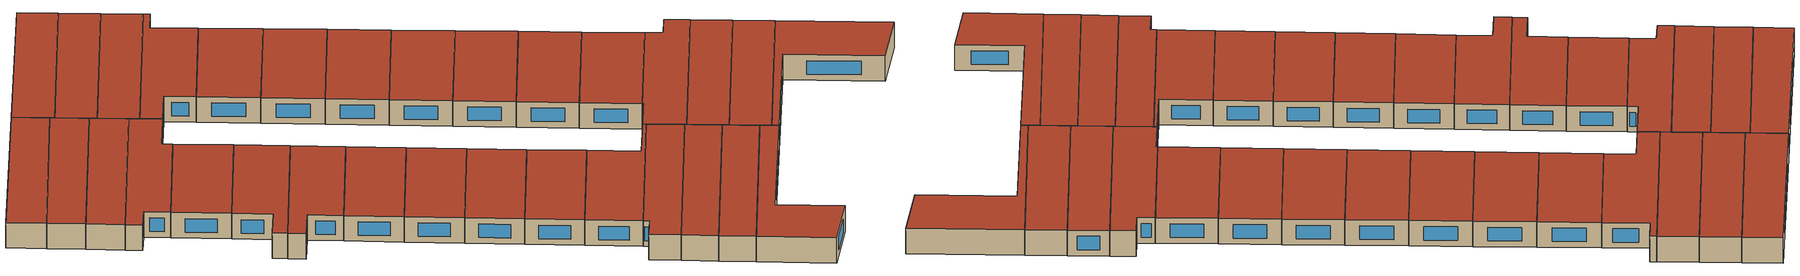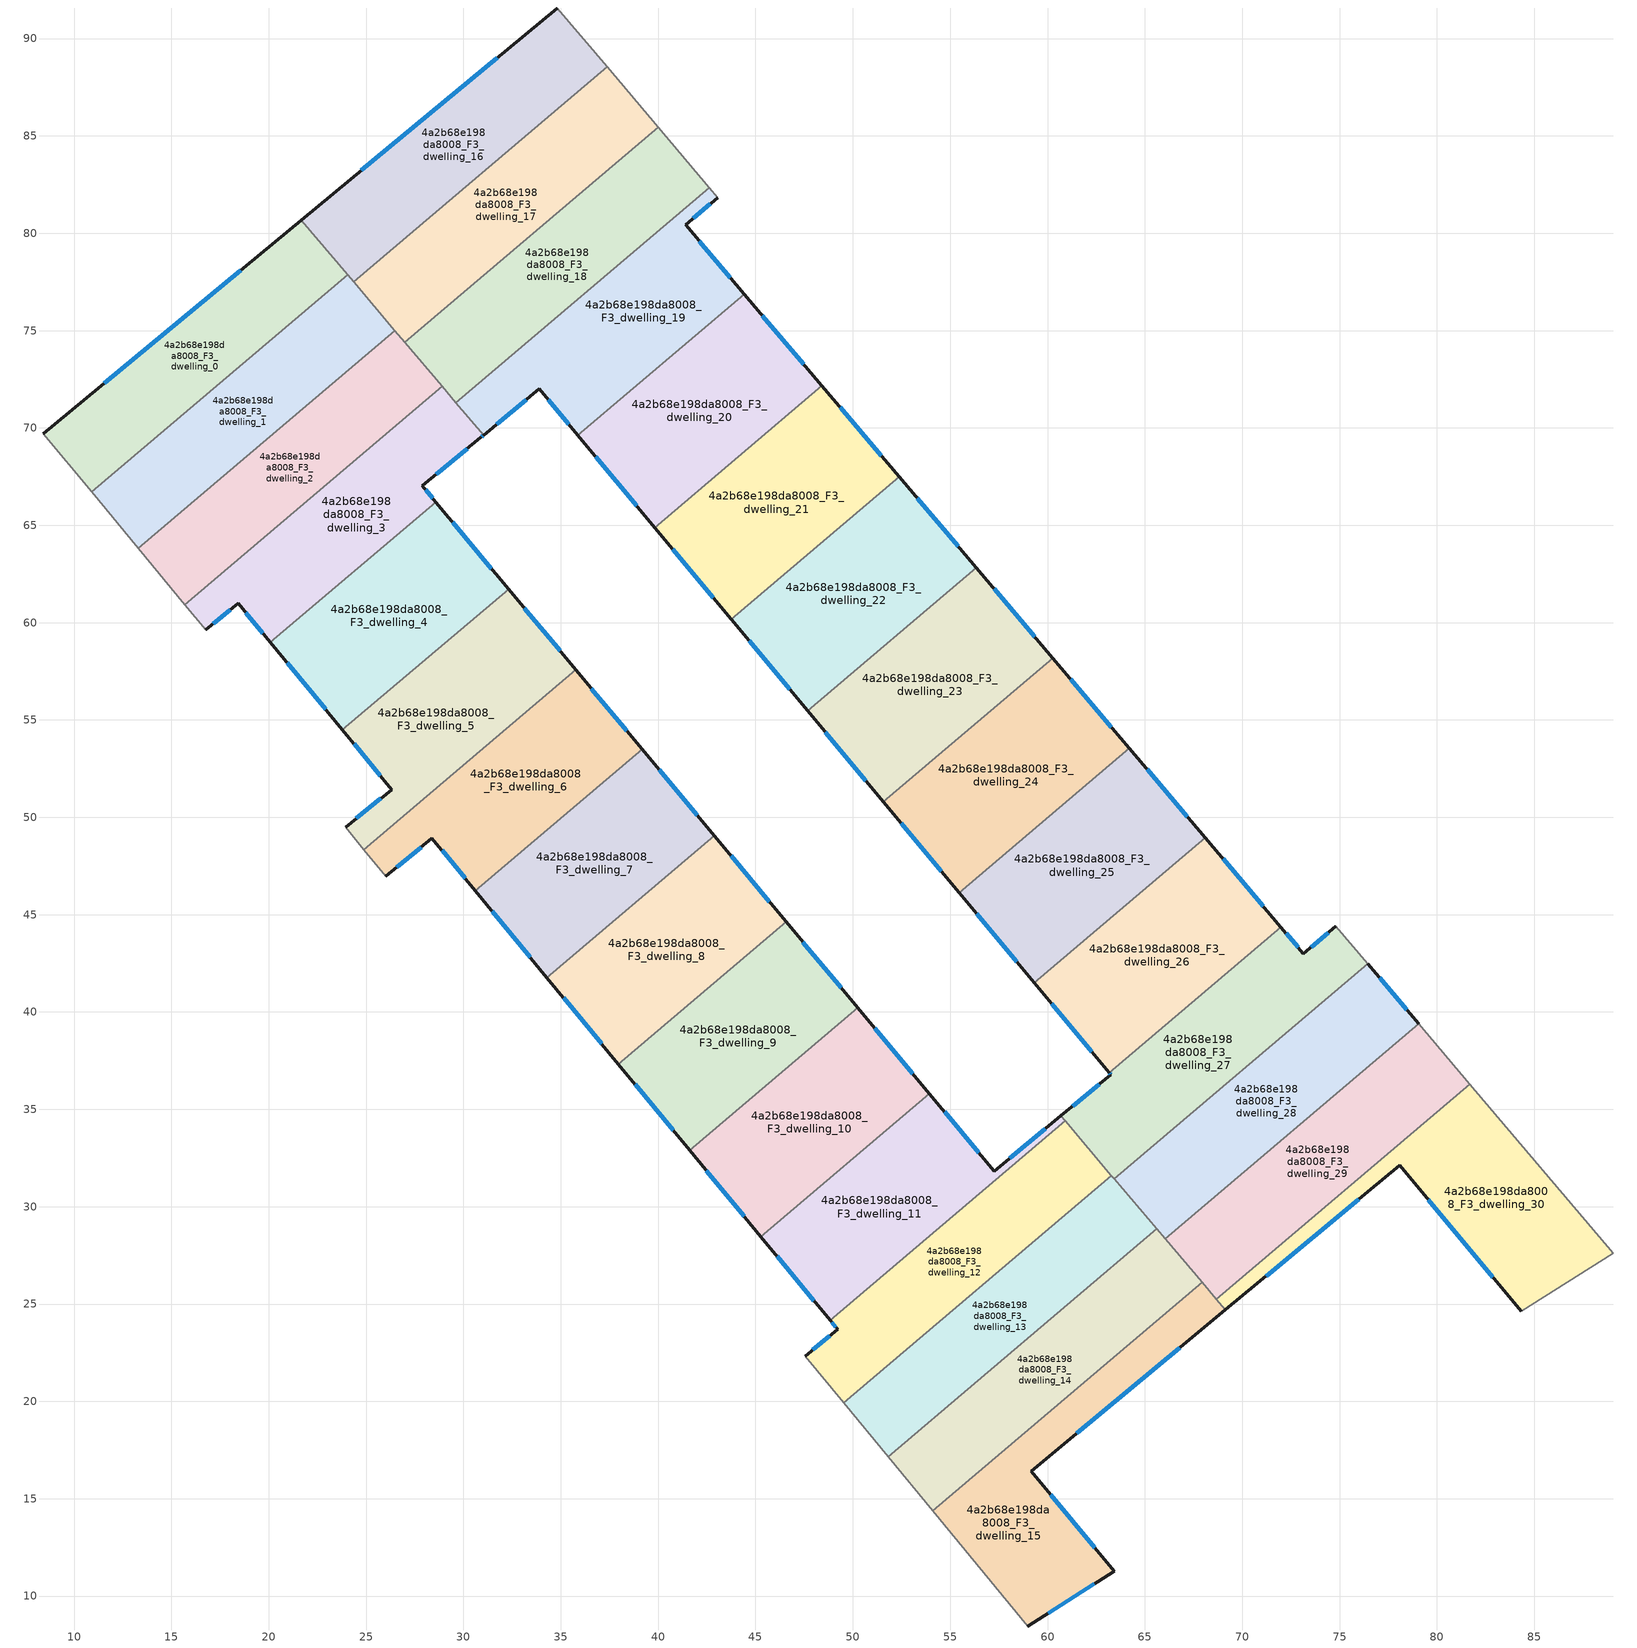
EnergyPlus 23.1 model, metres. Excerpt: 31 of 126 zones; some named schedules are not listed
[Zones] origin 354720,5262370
4a2b68e198da8008_F3_dwelling_0
 floor to 4a2b68e198da8008_F2_dwelling_0 (EU_floor_Construction): 21.66,80.68 24.04,77.87 10.9,66.72 8.43,69.71 z9
 wall outside (EU_wall_Construction): 21.66,80.68 8.43,69.71 z9:12
 wall to 4a2b68e198da8008_F3_dwelling_1 (EU_wall_Construction): 10.9,66.72 24.04,77.87 z9:12
 wall adiabatic (EU_wall_Construction): 8.43,69.71 10.9,66.72 z9:12
 wall to 4a2b68e198da8008_F3_dwelling_16 (EU_wall_Construction): 24.04,77.87 21.66,80.68 z9:12
 window (EU_Window_Construction): 18.56,78.1 11.54,72.28 z9.7:11.3
 roof outside (EU_roof_Construction): 24.04,77.87 21.66,80.68 8.43,69.71 10.9,66.72 z12
4a2b68e198da8008_F3_dwelling_1
 floor to 4a2b68e198da8008_F2_dwelling_1 (EU_floor_Construction): 24.04,77.87 26.48,75 13.29,63.82 10.9,66.72 z9
 wall to 4a2b68e198da8008_F3_dwelling_2 (EU_wall_Construction): 13.29,63.82 26.48,75 z9:12
 wall adiabatic (EU_wall_Construction): 10.9,66.72 13.29,63.82 z9:12
 wall to 4a2b68e198da8008_F3_dwelling_17 (EU_wall_Construction): 26.48,75 24.36,77.5 z9:12
 wall to 4a2b68e198da8008_F3_dwelling_16 (EU_wall_Construction): 24.36,77.5 24.04,77.87 z9:12
 roof outside (EU_roof_Construction): 26.48,75 24.04,77.87 10.9,66.72 13.29,63.82 z12
4a2b68e198da8008_F3_dwelling_10
 floor to 4a2b68e198da8008_F2_dwelling_10 (EU_floor_Construction): 50.26,40.21 53.93,35.8 45.28,28.46 41.62,32.89 z9
 wall outside (EU_wall_Construction): 41.62,32.89 45.28,28.46 / 53.93,35.8 50.26,40.21 z9:12
 wall to 4a2b68e198da8008_F3_dwelling_11 (EU_wall_Construction): 45.28,28.46 53.93,35.8 z9:12
 wall to 4a2b68e198da8008_F3_dwelling_9 (EU_wall_Construction): 50.26,40.21 41.62,32.89 z9:12
 window (EU_Window_Construction): 42.48,31.85 44.42,29.5 / 53.07,36.84 51.12,39.17 z9.7:11.3
 roof outside (EU_roof_Construction): 53.93,35.8 50.26,40.21 41.62,32.89 45.28,28.46 z12
4a2b68e198da8008_F3_dwelling_11
 floor to 4a2b68e198da8008_F2_dwelling_11 (EU_floor_Construction): 60.69,34.67 60.91,34.41 48.83,24.16 45.28,28.46 53.93,35.8 57.25,31.82 z9
 wall outside (EU_wall_Construction): 60.69,34.67 57.25,31.82 53.93,35.8 / 45.28,28.46 48.83,24.16 z9:12
 wall to 4a2b68e198da8008_F3_dwelling_12 (EU_wall_Construction): 48.83,24.16 60.91,34.41 z9:12
 wall to 4a2b68e198da8008_F3_dwelling_27 (EU_wall_Construction): 60.91,34.41 60.69,34.67 z9:12
 window (EU_Window_Construction): 59.88,34 58.06,32.49 / 46.11,27.45 47.99,25.17 / 56.47,32.76 54.71,34.87 z9.7:11.3
 roof outside (EU_roof_Construction): 57.25,31.82 53.93,35.8 45.28,28.46 48.83,24.16 60.91,34.41 60.69,34.67 z12
4a2b68e198da8008_F3_dwelling_12
 floor to 4a2b68e198da8008_F2_dwelling_12 (EU_floor_Construction): 60.91,34.41 63.29,31.6 49.52,19.93 47.54,22.32 49.22,23.69 48.83,24.16 z9
 wall outside (EU_wall_Construction): 48.83,24.16 49.22,23.69 47.54,22.32 z9:12
 wall to 4a2b68e198da8008_F3_dwelling_13 (EU_wall_Construction): 49.52,19.93 63.29,31.6 z9:12
 wall adiabatic (EU_wall_Construction): 47.54,22.32 49.52,19.93 z9:12
 wall to 4a2b68e198da8008_F3_dwelling_27 (EU_wall_Construction): 63.29,31.6 60.91,34.4 z9:12
 window (EU_Window_Construction): 48.82,23.37 47.94,22.64 / 48.92,24.05 49.12,23.8 z9.7:11.3
 roof outside (EU_roof_Construction): 63.29,31.6 60.91,34.41 48.83,24.16 49.22,23.69 47.54,22.32 49.52,19.93 z12
4a2b68e198da8008_F3_dwelling_13
 floor to 4a2b68e198da8008_F2_dwelling_13 (EU_floor_Construction): 63.29,31.6 65.61,28.85 51.82,17.15 49.52,19.93 z9
 wall to 4a2b68e198da8008_F3_dwelling_14 (EU_wall_Construction): 51.82,17.15 65.61,28.85 z9:12
 wall adiabatic (EU_wall_Construction): 49.52,19.93 51.82,17.15 z9:12
 wall to 4a2b68e198da8008_F3_dwelling_28 (EU_wall_Construction): 65.61,28.85 63.42,31.44 z9:12
 wall to 4a2b68e198da8008_F3_dwelling_27 (EU_wall_Construction): 63.42,31.44 63.29,31.6 z9:12
 roof outside (EU_roof_Construction): 65.61,28.85 63.29,31.6 49.52,19.93 51.82,17.15 z12
4a2b68e198da8008_F3_dwelling_14
 floor to 4a2b68e198da8008_F2_dwelling_14 (EU_floor_Construction): 65.61,28.85 67.94,26.12 54.1,14.38 51.82,17.15 z9
 wall to 4a2b68e198da8008_F3_dwelling_15 (EU_wall_Construction): 54.1,14.38 67.94,26.12 z9:12
 wall adiabatic (EU_wall_Construction): 51.82,17.15 54.1,14.38 z9:12
 wall to 4a2b68e198da8008_F3_dwelling_29 (EU_wall_Construction): 67.94,26.12 66.05,28.34 z9:12
 wall to 4a2b68e198da8008_F3_dwelling_28 (EU_wall_Construction): 66.05,28.34 65.61,28.85 z9:12
 roof outside (EU_roof_Construction): 67.94,26.12 65.61,28.85 51.82,17.15 54.1,14.38 z12
4a2b68e198da8008_F3_dwelling_15
 floor to 4a2b68e198da8008_F2_dwelling_15 (EU_floor_Construction): 67.94,26.12 69.14,24.7 59.16,16.42 63.44,11.29 58.99,8.46 54.1,14.38 z9
 wall outside (EU_wall_Construction): 58.99,8.46 63.44,11.29 59.16,16.42 69.14,24.7 z9:12
 wall adiabatic (EU_wall_Construction): 54.1,14.38 58.99,8.46 z9:12
 wall to 4a2b68e198da8008_F3_dwelling_30 (EU_wall_Construction): 69.14,24.7 68.68,25.25 z9:12
 wall to 4a2b68e198da8008_F3_dwelling_29 (EU_wall_Construction): 68.68,25.25 67.94,26.12 z9:12
 window (EU_Window_Construction): 61.5,18.36 66.8,22.75 / 62.43,12.49 60.16,15.21 / 60.04,9.12 62.39,10.62 z9.7:11.3
 roof outside (EU_roof_Construction): 63.44,11.29 59.16,16.42 69.14,24.7 67.94,26.12 54.1,14.38 58.99,8.46 z12
4a2b68e198da8008_F3_dwelling_16
 floor to 4a2b68e198da8008_F2_dwelling_16 (EU_floor_Construction): 34.81,91.57 37.38,88.55 24.36,77.5 21.66,80.68 z9
 wall outside (EU_wall_Construction): 34.81,91.57 21.66,80.68 z9:12
 wall to 4a2b68e198da8008_F3_dwelling_17 (EU_wall_Construction): 24.36,77.5 37.38,88.55 z9:12
 wall adiabatic (EU_wall_Construction): 37.38,88.55 34.81,91.57 z9:12
 window (EU_Window_Construction): 31.72,89.01 24.75,83.24 z9.7:11.3
 roof outside (EU_roof_Construction): 37.38,88.55 34.81,91.57 21.66,80.68 24.36,77.5 z12
4a2b68e198da8008_F3_dwelling_17
 floor to 4a2b68e198da8008_F2_dwelling_17 (EU_floor_Construction): 37.38,88.55 40.01,85.45 26.98,74.41 24.36,77.5 z9
 wall to 4a2b68e198da8008_F3_dwelling_18 (EU_wall_Construction): 26.98,74.41 40.01,85.45 z9:12
 wall adiabatic (EU_wall_Construction): 40.01,85.45 37.38,88.55 z9:12
 wall to 4a2b68e198da8008_F3_dwelling_2 (EU_wall_Construction): 26.48,75 26.98,74.41 z9:12
 roof outside (EU_roof_Construction): 40.01,85.45 37.38,88.55 24.36,77.5 26.98,74.41 z12
4a2b68e198da8008_F3_dwelling_18
 floor to 4a2b68e198da8008_F2_dwelling_18 (EU_floor_Construction): 40.01,85.45 42.63,82.35 29.61,71.31 26.98,74.41 z9
 wall to 4a2b68e198da8008_F3_dwelling_19 (EU_wall_Construction): 29.61,71.31 42.63,82.35 z9:12
 wall adiabatic (EU_wall_Construction): 42.63,82.35 40.01,85.45 z9:12
 wall to 4a2b68e198da8008_F3_dwelling_2 (EU_wall_Construction): 26.98,74.41 28.91,72.13 z9:12
 wall to 4a2b68e198da8008_F3_dwelling_3 (EU_wall_Construction): 28.91,72.13 29.61,71.31 z9:12
 roof outside (EU_roof_Construction): 42.63,82.35 40.01,85.45 26.98,74.41 29.61,71.31 z12
4a2b68e198da8008_F3_dwelling_19
 floor to 4a2b68e198da8008_F2_dwelling_19 (EU_floor_Construction): 43.07,81.84 41.41,80.43 44.42,76.88 35.87,69.62 33.89,72 31.03,69.63 29.61,71.31 42.63,82.35 z9
 wall outside (EU_wall_Construction): 31.03,69.63 33.89,72 35.87,69.62 / 44.42,76.88 41.41,80.43 43.07,81.84 z9:12
 wall adiabatic (EU_wall_Construction): 43.07,81.84 42.63,82.35 z9:12
 wall to 4a2b68e198da8008_F3_dwelling_20 (EU_wall_Construction): 35.87,69.62 44.42,76.88 z9:12
 wall to 4a2b68e198da8008_F3_dwelling_3 (EU_wall_Construction): 29.61,71.31 31.03,69.63 z9:12
 window (EU_Window_Construction): 31.7,70.19 33.22,71.44 / 41.8,80.76 42.68,81.51 / 43.71,77.71 42.11,79.6 / 34.35,71.44 35.4,70.18 z9.7:11.3
 roof outside (EU_roof_Construction): 44.42,76.88 41.41,80.43 43.07,81.84 42.63,82.35 29.61,71.31 31.03,69.63 33.89,72 35.87,69.62 z12
4a2b68e198da8008_F3_dwelling_2
 floor to 4a2b68e198da8008_F2_dwelling_2 (EU_floor_Construction): 26.48,75 28.91,72.13 15.69,60.92 13.29,63.82 z9
 wall to 4a2b68e198da8008_F3_dwelling_3 (EU_wall_Construction): 15.69,60.92 28.91,72.13 z9:12
 wall adiabatic (EU_wall_Construction): 13.29,63.82 15.69,60.92 z9:12
 roof outside (EU_roof_Construction): 28.91,72.13 26.48,75 13.29,63.82 15.69,60.92 z12
4a2b68e198da8008_F3_dwelling_20
 floor to 4a2b68e198da8008_F2_dwelling_20 (EU_floor_Construction): 44.42,76.88 48.41,72.17 39.82,64.88 35.87,69.62 z9
 wall outside (EU_wall_Construction): 48.41,72.17 44.42,76.88 / 35.87,69.62 39.82,64.88 z9:12
 wall to 4a2b68e198da8008_F3_dwelling_21 (EU_wall_Construction): 39.82,64.88 48.41,72.17 z9:12
 window (EU_Window_Construction): 47.48,73.27 45.36,75.77 / 36.8,68.51 38.89,66 z9.7:11.3
 roof outside (EU_roof_Construction): 48.41,72.17 44.42,76.88 35.87,69.62 39.82,64.88 z12
4a2b68e198da8008_F3_dwelling_21
 floor to 4a2b68e198da8008_F2_dwelling_21 (EU_floor_Construction): 48.41,72.17 52.39,67.48 43.76,60.17 39.82,64.88 z9
 wall outside (EU_wall_Construction): 52.39,67.48 48.41,72.17 / 39.82,64.88 43.76,60.17 z9:12
 wall to 4a2b68e198da8008_F3_dwelling_22 (EU_wall_Construction): 43.76,60.17 52.39,67.48 z9:12
 window (EU_Window_Construction): 51.45,68.58 49.35,71.07 / 40.75,63.78 42.83,61.27 z9.7:11.3
 roof outside (EU_roof_Construction): 52.39,67.48 48.41,72.17 39.82,64.88 43.76,60.17 z12
4a2b68e198da8008_F3_dwelling_22
 floor to 4a2b68e198da8008_F2_dwelling_22 (EU_floor_Construction): 52.39,67.48 56.34,62.82 47.67,55.47 43.76,60.17 z9
 wall outside (EU_wall_Construction): 56.34,62.82 52.39,67.48 / 43.76,60.17 47.67,55.47 z9:12
 wall to 4a2b68e198da8008_F3_dwelling_23 (EU_wall_Construction): 47.67,55.47 56.34,62.82 z9:12
 window (EU_Window_Construction): 55.41,63.91 53.32,66.39 / 44.68,59.06 46.75,56.57 z9.7:11.3
 roof outside (EU_roof_Construction): 56.34,62.82 52.39,67.48 43.76,60.17 47.67,55.47 z12
4a2b68e198da8008_F3_dwelling_23
 floor to 4a2b68e198da8008_F2_dwelling_23 (EU_floor_Construction): 56.34,62.82 60.28,58.17 51.57,50.79 47.67,55.47 z9
 wall outside (EU_wall_Construction): 60.28,58.17 56.34,62.82 / 47.67,55.47 51.57,50.79 z9:12
 wall to 4a2b68e198da8008_F3_dwelling_24 (EU_wall_Construction): 51.57,50.79 60.28,58.17 z9:12
 window (EU_Window_Construction): 59.36,59.27 57.27,61.73 / 48.59,54.37 50.66,51.89 z9.7:11.3
 roof outside (EU_roof_Construction): 60.28,58.17 56.34,62.82 47.67,55.47 51.57,50.79 z12
4a2b68e198da8008_F3_dwelling_24
 floor to 4a2b68e198da8008_F2_dwelling_24 (EU_floor_Construction): 60.28,58.17 64.2,53.55 55.46,46.13 51.57,50.79 z9
 wall outside (EU_wall_Construction): 64.2,53.55 60.28,58.17 / 51.57,50.79 55.46,46.13 z9:12
 wall to 4a2b68e198da8008_F3_dwelling_25 (EU_wall_Construction): 55.46,46.13 64.2,53.55 z9:12
 window (EU_Window_Construction): 63.28,54.64 61.2,57.09 / 52.48,49.7 54.54,47.23 z9.7:11.3
 roof outside (EU_roof_Construction): 64.2,53.55 60.28,58.17 51.57,50.79 55.46,46.13 z12
4a2b68e198da8008_F3_dwelling_25
 floor to 4a2b68e198da8008_F2_dwelling_25 (EU_floor_Construction): 64.2,53.55 68.1,48.95 59.32,41.5 55.46,46.13 z9
 wall outside (EU_wall_Construction): 68.1,48.95 64.2,53.55 / 55.46,46.13 59.32,41.5 z9:12
 wall to 4a2b68e198da8008_F3_dwelling_26 (EU_wall_Construction): 59.32,41.5 68.1,48.95 z9:12
 window (EU_Window_Construction): 67.19,50.03 65.12,52.47 / 56.36,45.05 58.41,42.59 z9.7:11.3
 roof outside (EU_roof_Construction): 68.1,48.95 64.2,53.55 55.46,46.13 59.32,41.5 z12
4a2b68e198da8008_F3_dwelling_26
 floor to 4a2b68e198da8008_F2_dwelling_26 (EU_floor_Construction): 68.1,48.95 71.99,44.36 63.17,36.88 59.32,41.5 z9
 wall outside (EU_wall_Construction): 71.99,44.36 68.1,48.95 / 59.32,41.5 63.17,36.88 z9:12
 wall to 4a2b68e198da8008_F3_dwelling_27 (EU_wall_Construction): 63.17,36.88 71.99,44.36 z9:12
 window (EU_Window_Construction): 71.08,45.44 69.02,47.87 / 60.22,40.41 62.27,37.97 z9.7:11.3
 roof outside (EU_roof_Construction): 71.99,44.36 68.1,48.95 59.32,41.5 63.17,36.88 z12
4a2b68e198da8008_F3_dwelling_27
 floor to 4a2b68e198da8008_F2_dwelling_27 (EU_floor_Construction): 74.81,44.41 76.44,42.48 63.42,31.44 60.69,34.67 63.25,36.79 63.17,36.88 71.99,44.36 73.15,43 z9
 wall outside (EU_wall_Construction): 63.17,36.88 63.25,36.79 60.69,34.67 / 74.81,44.41 73.15,43 71.99,44.36 z9:12
 wall to 4a2b68e198da8008_F3_dwelling_28 (EU_wall_Construction): 63.42,31.44 76.44,42.48 z9:12
 wall adiabatic (EU_wall_Construction): 76.44,42.48 74.81,44.41 z9:12
 window (EU_Window_Construction): 62.65,36.29 61.29,35.17 / 63.19,36.86 63.23,36.81 / 72.87,43.32 72.26,44.04 / 74.42,44.08 73.54,43.33 z9.7:11.3
 roof outside (EU_roof_Construction): 76.44,42.48 74.81,44.41 73.15,43 71.99,44.36 63.17,36.88 63.25,36.79 60.69,34.67 63.42,31.44 z12
4a2b68e198da8008_F3_dwelling_28
 floor to 4a2b68e198da8008_F2_dwelling_28 (EU_floor_Construction): 76.44,42.48 79.07,39.38 66.05,28.34 63.42,31.44 z9
 wall outside (EU_wall_Construction): 79.07,39.38 76.44,42.48 z9:12
 wall to 4a2b68e198da8008_F3_dwelling_29 (EU_wall_Construction): 66.05,28.34 79.07,39.38 z9:12
 window (EU_Window_Construction): 78.45,40.11 77.06,41.76 z9.7:11.3
 roof outside (EU_roof_Construction): 79.07,39.38 76.44,42.48 63.42,31.44 66.05,28.34 z12
4a2b68e198da8008_F3_dwelling_29
 floor to 4a2b68e198da8008_F2_dwelling_29 (EU_floor_Construction): 79.07,39.38 81.7,36.29 68.68,25.25 66.05,28.34 z9
 wall adiabatic (EU_wall_Construction): 81.7,36.29 79.07,39.38 z9:12
 wall to 4a2b68e198da8008_F3_dwelling_30 (EU_wall_Construction): 68.68,25.25 81.7,36.29 z9:12
 roof outside (EU_roof_Construction): 81.7,36.29 79.07,39.38 66.05,28.34 68.68,25.25 z12
4a2b68e198da8008_F3_dwelling_3
 floor to 4a2b68e198da8008_F2_dwelling_3 (EU_floor_Construction): 28.91,72.13 31.03,69.63 30.9,69.52 27.89,67.02 28.58,66.2 20.08,58.98 18.42,60.99 16.75,59.63 15.69,60.92 z9
 wall outside (EU_wall_Construction): 28.58,66.2 27.89,67.02 30.9,69.52 31.03,69.63 / 16.75,59.63 18.42,60.99 20.08,58.98 z9:12
 wall to 4a2b68e198da8008_F3_dwelling_4 (EU_wall_Construction): 20.08,58.98 28.58,66.2 z9:12
 wall adiabatic (EU_wall_Construction): 15.69,60.92 16.75,59.63 z9:12
 window (EU_Window_Construction): 30.93,69.54 31,69.61 / 28.6,67.61 30.19,68.93 / 28.42,66.39 28.06,66.83 / 18.81,60.52 19.69,59.45 / 17.14,59.95 18.03,60.67 z9.7:11.3
 roof outside (EU_roof_Construction): 28.58,66.2 27.89,67.02 30.9,69.52 31.03,69.63 28.91,72.13 15.69,60.92 16.75,59.63 18.42,60.99 20.08,58.98 z12
4a2b68e198da8008_F3_dwelling_30
 floor to 4a2b68e198da8008_F2_dwelling_30 (EU_floor_Construction): 81.7,36.29 89.05,27.62 84.35,24.62 78.1,32.12 69.14,24.7 68.68,25.25 z9
 wall outside (EU_wall_Construction): 69.14,24.7 78.1,32.12 84.35,24.62 z9:12
 wall adiabatic (EU_wall_Construction): 84.35,24.62 89.05,27.62 81.7,36.29 z9:12
 window (EU_Window_Construction): 71.24,26.44 75.99,30.37 / 79.56,30.36 82.88,26.38 z9.7:11.3
 roof outside (EU_roof_Construction): 89.05,27.62 81.7,36.29 68.68,25.25 69.14,24.7 78.1,32.12 84.35,24.62 z12
4a2b68e198da8008_F3_dwelling_4
 floor to 4a2b68e198da8008_F2_dwelling_4 (EU_floor_Construction): 28.58,66.2 32.31,61.72 23.79,54.49 20.08,58.98 z9
 wall outside (EU_wall_Construction): 20.08,58.98 23.79,54.49 / 32.31,61.72 28.58,66.2 z9:12
 wall to 4a2b68e198da8008_F3_dwelling_5 (EU_wall_Construction): 23.79,54.49 32.31,61.72 z9:12
 window (EU_Window_Construction): 20.95,57.93 22.92,55.55 / 31.44,62.77 29.46,65.15 z9.7:11.3
 roof outside (EU_roof_Construction): 32.31,61.72 28.58,66.2 20.08,58.98 23.79,54.49 z12
4a2b68e198da8008_F3_dwelling_5
 floor to 4a2b68e198da8008_F2_dwelling_5 (EU_floor_Construction): 32.31,61.72 35.78,57.57 24.89,48.34 23.95,49.49 26.32,51.43 23.79,54.49 z9
 wall outside (EU_wall_Construction): 35.78,57.57 32.31,61.72 / 23.79,54.49 26.32,51.43 23.95,49.49 z9:12
 wall to 4a2b68e198da8008_F3_dwelling_6 (EU_wall_Construction): 24.89,48.34 35.78,57.57 z9:12
 wall adiabatic (EU_wall_Construction): 23.95,49.49 24.89,48.34 z9:12
 window (EU_Window_Construction): 34.96,58.55 33.13,60.75 / 25.76,50.97 24.5,49.94 / 24.38,53.77 25.72,52.15 z9.7:11.3
 roof outside (EU_roof_Construction): 35.78,57.57 32.31,61.72 23.79,54.49 26.32,51.43 23.95,49.49 24.89,48.34 z12
4a2b68e198da8008_F3_dwelling_6
 floor to 4a2b68e198da8008_F2_dwelling_6 (EU_floor_Construction): 35.78,57.57 39.18,53.49 30.61,46.23 28.38,48.93 26.01,46.98 24.89,48.34 z9
 wall outside (EU_wall_Construction): 39.18,53.49 35.78,57.57 / 26.01,46.98 28.38,48.93 30.61,46.23 z9:12
 wall to 4a2b68e198da8008_F3_dwelling_7 (EU_wall_Construction): 30.61,46.23 39.18,53.49 z9:12
 wall adiabatic (EU_wall_Construction): 24.89,48.34 26.01,46.98 z9:12
 window (EU_Window_Construction): 38.38,54.45 36.58,56.61 / 28.9,48.3 30.09,46.86 / 26.57,47.43 27.82,48.47 z9.7:11.3
 roof outside (EU_roof_Construction): 39.18,53.49 35.78,57.57 24.89,48.34 26.01,46.98 28.38,48.93 30.61,46.23 z12
4a2b68e198da8008_F3_dwelling_7
 floor to 4a2b68e198da8008_F2_dwelling_7 (EU_floor_Construction): 39.18,53.49 42.88,49.05 34.29,41.77 30.61,46.23 z9
 wall outside (EU_wall_Construction): 30.61,46.23 34.29,41.77 / 42.88,49.05 39.18,53.49 z9:12
 wall to 4a2b68e198da8008_F3_dwelling_8 (EU_wall_Construction): 34.29,41.77 42.88,49.05 z9:12
 window (EU_Window_Construction): 31.47,45.18 33.43,42.82 / 42.01,50.1 40.05,52.45 z9.7:11.3
 roof outside (EU_roof_Construction): 42.88,49.05 39.18,53.49 30.61,46.23 34.29,41.77 z12
4a2b68e198da8008_F3_dwelling_8
 floor to 4a2b68e198da8008_F2_dwelling_8 (EU_floor_Construction): 42.88,49.05 46.58,44.63 37.96,37.32 34.29,41.77 z9
 wall outside (EU_wall_Construction): 34.29,41.77 37.96,37.32 / 46.58,44.63 42.88,49.05 z9:12
 wall to 4a2b68e198da8008_F3_dwelling_9 (EU_wall_Construction): 37.96,37.32 46.58,44.63 z9:12
 window (EU_Window_Construction): 35.15,40.72 37.1,38.37 / 45.71,45.67 43.75,48.01 z9.7:11.3
 roof outside (EU_roof_Construction): 46.58,44.63 42.88,49.05 34.29,41.77 37.96,37.32 z12
4a2b68e198da8008_F3_dwelling_9
 floor to 4a2b68e198da8008_F2_dwelling_9 (EU_floor_Construction): 46.58,44.63 50.26,40.21 41.62,32.89 37.96,37.32 z9
 wall outside (EU_wall_Construction): 37.96,37.32 41.62,32.89 / 50.26,40.21 46.58,44.63 z9:12
 window (EU_Window_Construction): 38.82,36.28 40.76,33.93 / 49.39,41.25 47.44,43.59 z9.7:11.3
 roof outside (EU_roof_Construction): 50.26,40.21 46.58,44.63 37.96,37.32 41.62,32.89 z12
[Building]
EU S2 Campaign: North Axis=0; Terrain=City; Solar Distribution=FullExterior
[Site:Location]
Budapest.Ferenc.Liszt.Intl.AP: Latitude=47.437; Longitude=19.256; Time Zone=1; Elevation=185
[SizingPeriod:WeatherFileDays]
AnnualSizingPeriod: Begin Month=1; Begin Day of Month=1; End Month=12; End Day of Month=31; Day of Week for Start Day=Monday; Use Weather File Daylight Saving Period=No; Use Weather File Rain and Snow Indicators=No
[MATERIAL]
EU_InternalMass_Material: Roughness=MediumRough; Thickness=0.1; Conductivity=1; Density=1800; Specific Heat=900; Thermal Absorptance=0.9; Solar Absorptance=0.7; Visible Absorptance=0.7
[MATERIAL:NOMASS] Roughness=MediumRough; Thermal Absorptance=0.9; Solar Absorptance=0.7; Visible Absorptance=0.7
Name | Thermal Resistance
EU_wall_NoMass | 0.832559
EU_roof_NoMass | 1.39638
EU_floor_NoMass | 0.872794
[WINDOWMATERIAL:SIMPLEGLAZINGSYSTEM]
EU_Window_SimpleGlazing: UFactor=2.79869; Solar Heat Gain Coefficient=0.75; Visible Transmittance=0.75
[CONSTRUCTION]
EU_wall_Construction: EU_wall_NoMass
EU_roof_Construction: EU_roof_NoMass
EU_floor_Construction: EU_floor_NoMass
EU_Window_Construction: EU_Window_SimpleGlazing
EU_InternalMass_Construction: EU_InternalMass_Material
[ZONE] Type=1; Multiplier=1; Ceiling Height=autocalculate; Floor Area=autocalculate; Part of Total Floor Area=Yes
Name | Volume
4a2b68e198da8008_F3_dwelling_0; 4a2b68e198da8008_F3_dwelling_2 | 195.089
4a2b68e198da8008_F3_dwelling_1 | 195.083
4a2b68e198da8008_F3_dwelling_10 | 195.091
4a2b68e198da8008_F3_dwelling_11 | 195.105
4a2b68e198da8008_F3_dwelling_12 | 195.078
4a2b68e198da8008_F3_dwelling_13 | 195.097
4a2b68e198da8008_F3_dwelling_14; 4a2b68e198da8008_F3_dwelling_8 | 195.116
4a2b68e198da8008_F3_dwelling_15 | 195.062
4a2b68e198da8008_F3_dwelling_16 | 208.126
4a2b68e198da8008_F3_dwelling_17 | 208.072
4a2b68e198da8008_F3_dwelling_18; 4a2b68e198da8008_F3_dwelling_25 | 208.096
4a2b68e198da8008_F3_dwelling_19 | 208.104
4a2b68e198da8008_F3_dwelling_20 | 208.119
4a2b68e198da8008_F3_dwelling_21 | 208.076
4a2b68e198da8008_F3_dwelling_22 | 208.113
4a2b68e198da8008_F3_dwelling_23 | 208.08
4a2b68e198da8008_F3_dwelling_24 | 208.098
4a2b68e198da8008_F3_dwelling_26 | 208.094
4a2b68e198da8008_F3_dwelling_27 | 208.105
4a2b68e198da8008_F3_dwelling_28 | 208.102
4a2b68e198da8008_F3_dwelling_29 | 208.063
4a2b68e198da8008_F3_dwelling_3 | 195.114
4a2b68e198da8008_F3_dwelling_30 | 208.108
4a2b68e198da8008_F3_dwelling_4 | 195.081
4a2b68e198da8008_F3_dwelling_5 | 195.084
4a2b68e198da8008_F3_dwelling_6 | 195.082
4a2b68e198da8008_F3_dwelling_7 | 195.093
4a2b68e198da8008_F3_dwelling_9 | 195.074
[INTERNALMASS] Construction=EU_InternalMass_Construction
Name | Zone or ZoneList | Surface Area
4a2b68e198da8008_F3_dwelling_0_EU_InternalMass | 4a2b68e198da8008_F3_dwelling_0 | 65.0296
4a2b68e198da8008_F3_dwelling_1_EU_InternalMass | 4a2b68e198da8008_F3_dwelling_1 | 65.0276
4a2b68e198da8008_F3_dwelling_2_EU_InternalMass | 4a2b68e198da8008_F3_dwelling_2 | 65.0294
4a2b68e198da8008_F3_dwelling_3_EU_InternalMass | 4a2b68e198da8008_F3_dwelling_3 | 65.0381
4a2b68e198da8008_F3_dwelling_4_EU_InternalMass | 4a2b68e198da8008_F3_dwelling_4 | 65.027
4a2b68e198da8008_F3_dwelling_5_EU_InternalMass | 4a2b68e198da8008_F3_dwelling_5 | 65.0281
4a2b68e198da8008_F3_dwelling_6_EU_InternalMass | 4a2b68e198da8008_F3_dwelling_6 | 65.0275
4a2b68e198da8008_F3_dwelling_7_EU_InternalMass | 4a2b68e198da8008_F3_dwelling_7 | 65.031
4a2b68e198da8008_F3_dwelling_8_EU_InternalMass | 4a2b68e198da8008_F3_dwelling_8 | 65.0387
4a2b68e198da8008_F3_dwelling_9_EU_InternalMass | 4a2b68e198da8008_F3_dwelling_9 | 65.0246
4a2b68e198da8008_F3_dwelling_10_EU_InternalMass | 4a2b68e198da8008_F3_dwelling_10 | 65.0304
4a2b68e198da8008_F3_dwelling_11_EU_InternalMass | 4a2b68e198da8008_F3_dwelling_11 | 65.0348
4a2b68e198da8008_F3_dwelling_12_EU_InternalMass | 4a2b68e198da8008_F3_dwelling_12 | 65.0261
4a2b68e198da8008_F3_dwelling_13_EU_InternalMass | 4a2b68e198da8008_F3_dwelling_13 | 65.0325
4a2b68e198da8008_F3_dwelling_14_EU_InternalMass | 4a2b68e198da8008_F3_dwelling_14 | 65.0387
4a2b68e198da8008_F3_dwelling_15_EU_InternalMass | 4a2b68e198da8008_F3_dwelling_15 | 65.0204
4a2b68e198da8008_F3_dwelling_16_EU_InternalMass | 4a2b68e198da8008_F3_dwelling_16 | 69.3752
4a2b68e198da8008_F3_dwelling_17_EU_InternalMass | 4a2b68e198da8008_F3_dwelling_17 | 69.3574
4a2b68e198da8008_F3_dwelling_18_EU_InternalMass | 4a2b68e198da8008_F3_dwelling_18 | 69.3653
4a2b68e198da8008_F3_dwelling_19_EU_InternalMass | 4a2b68e198da8008_F3_dwelling_19 | 69.3681
4a2b68e198da8008_F3_dwelling_20_EU_InternalMass | 4a2b68e198da8008_F3_dwelling_20 | 69.3729
4a2b68e198da8008_F3_dwelling_21_EU_InternalMass | 4a2b68e198da8008_F3_dwelling_21 | 69.3587
4a2b68e198da8008_F3_dwelling_22_EU_InternalMass | 4a2b68e198da8008_F3_dwelling_22 | 69.3712
4a2b68e198da8008_F3_dwelling_23_EU_InternalMass | 4a2b68e198da8008_F3_dwelling_23 | 69.3599
4a2b68e198da8008_F3_dwelling_24_EU_InternalMass | 4a2b68e198da8008_F3_dwelling_24 | 69.366
4a2b68e198da8008_F3_dwelling_25_EU_InternalMass | 4a2b68e198da8008_F3_dwelling_25 | 69.3655
4a2b68e198da8008_F3_dwelling_26_EU_InternalMass | 4a2b68e198da8008_F3_dwelling_26 | 69.3645
4a2b68e198da8008_F3_dwelling_27_EU_InternalMass | 4a2b68e198da8008_F3_dwelling_27 | 69.3683
4a2b68e198da8008_F3_dwelling_28_EU_InternalMass | 4a2b68e198da8008_F3_dwelling_28 | 69.3674
4a2b68e198da8008_F3_dwelling_29_EU_InternalMass | 4a2b68e198da8008_F3_dwelling_29 | 69.3543
4a2b68e198da8008_F3_dwelling_30_EU_InternalMass | 4a2b68e198da8008_F3_dwelling_30 | 69.3693
[OTHEREQUIPMENT] Fuel Type=Electricity; Design Level Calculation Method=Watts/Area; Power per Zone Floor Area=1; Fraction Latent=0; Fraction Radiant=0; Fraction Lost=0; Carbon Dioxide Generation Rate=0; EndUse Subcategory=EU_Step8_InternalGains
Name | Zone or ZoneList or Space or SpaceList | Schedule
EU_Step8_InternalGain_4a2b68e198da8008_F3_dwelling_0_f000 | 4a2b68e198da8008_F3_dwelling_0 | EU_Step8_GainSchedule_4a2b68e198da8008_F3_dwelling_0_f000
EU_Step8_InternalGain_4a2b68e198da8008_F3_dwelling_1_f000 | 4a2b68e198da8008_F3_dwelling_1 | EU_Step8_GainSchedule_4a2b68e198da8008_F3_dwelling_1_f000
EU_Step8_InternalGain_4a2b68e198da8008_F3_dwelling_2_f000 | 4a2b68e198da8008_F3_dwelling_2 | EU_Step8_GainSchedule_4a2b68e198da8008_F3_dwelling_2_f000
EU_Step8_InternalGain_4a2b68e198da8008_F3_dwelling_3_f000 | 4a2b68e198da8008_F3_dwelling_3 | EU_Step8_GainSchedule_4a2b68e198da8008_F3_dwelling_3_f000
EU_Step8_InternalGain_4a2b68e198da8008_F3_dwelling_4_f000 | 4a2b68e198da8008_F3_dwelling_4 | EU_Step8_GainSchedule_4a2b68e198da8008_F3_dwelling_4_f000
EU_Step8_InternalGain_4a2b68e198da8008_F3_dwelling_5_f000 | 4a2b68e198da8008_F3_dwelling_5 | EU_Step8_GainSchedule_4a2b68e198da8008_F3_dwelling_5_f000
EU_Step8_InternalGain_4a2b68e198da8008_F3_dwelling_6_f000 | 4a2b68e198da8008_F3_dwelling_6 | EU_Step8_GainSchedule_4a2b68e198da8008_F3_dwelling_6_f000
EU_Step8_InternalGain_4a2b68e198da8008_F3_dwelling_7_f000 | 4a2b68e198da8008_F3_dwelling_7 | EU_Step8_GainSchedule_4a2b68e198da8008_F3_dwelling_7_f000
EU_Step8_InternalGain_4a2b68e198da8008_F3_dwelling_8_f000 | 4a2b68e198da8008_F3_dwelling_8 | EU_Step8_GainSchedule_4a2b68e198da8008_F3_dwelling_8_f000
EU_Step8_InternalGain_4a2b68e198da8008_F3_dwelling_9_f000 | 4a2b68e198da8008_F3_dwelling_9 | EU_Step8_GainSchedule_4a2b68e198da8008_F3_dwelling_9_f000
EU_Step8_InternalGain_4a2b68e198da8008_F3_dwelling_10_f000 | 4a2b68e198da8008_F3_dwelling_10 | EU_Step8_GainSchedule_4a2b68e198da8008_F3_dwelling_10_f000
EU_Step8_InternalGain_4a2b68e198da8008_F3_dwelling_11_f000 | 4a2b68e198da8008_F3_dwelling_11 | EU_Step8_GainSchedule_4a2b68e198da8008_F3_dwelling_11_f000
EU_Step8_InternalGain_4a2b68e198da8008_F3_dwelling_12_f000 | 4a2b68e198da8008_F3_dwelling_12 | EU_Step8_GainSchedule_4a2b68e198da8008_F3_dwelling_12_f000
EU_Step8_InternalGain_4a2b68e198da8008_F3_dwelling_13_f000 | 4a2b68e198da8008_F3_dwelling_13 | EU_Step8_GainSchedule_4a2b68e198da8008_F3_dwelling_13_f000
EU_Step8_InternalGain_4a2b68e198da8008_F3_dwelling_14_f000 | 4a2b68e198da8008_F3_dwelling_14 | EU_Step8_GainSchedule_4a2b68e198da8008_F3_dwelling_14_f000
EU_Step8_InternalGain_4a2b68e198da8008_F3_dwelling_15_f000 | 4a2b68e198da8008_F3_dwelling_15 | EU_Step8_GainSchedule_4a2b68e198da8008_F3_dwelling_15_f000
EU_Step8_InternalGain_4a2b68e198da8008_F3_dwelling_16_f000 | 4a2b68e198da8008_F3_dwelling_16 | EU_Step8_GainSchedule_4a2b68e198da8008_F3_dwelling_16_f000
EU_Step8_InternalGain_4a2b68e198da8008_F3_dwelling_17_f000 | 4a2b68e198da8008_F3_dwelling_17 | EU_Step8_GainSchedule_4a2b68e198da8008_F3_dwelling_17_f000
EU_Step8_InternalGain_4a2b68e198da8008_F3_dwelling_18_f000 | 4a2b68e198da8008_F3_dwelling_18 | EU_Step8_GainSchedule_4a2b68e198da8008_F3_dwelling_18_f000
EU_Step8_InternalGain_4a2b68e198da8008_F3_dwelling_19_f000 | 4a2b68e198da8008_F3_dwelling_19 | EU_Step8_GainSchedule_4a2b68e198da8008_F3_dwelling_19_f000
EU_Step8_InternalGain_4a2b68e198da8008_F3_dwelling_20_f000 | 4a2b68e198da8008_F3_dwelling_20 | EU_Step8_GainSchedule_4a2b68e198da8008_F3_dwelling_20_f000
EU_Step8_InternalGain_4a2b68e198da8008_F3_dwelling_21_f000 | 4a2b68e198da8008_F3_dwelling_21 | EU_Step8_GainSchedule_4a2b68e198da8008_F3_dwelling_21_f000
EU_Step8_InternalGain_4a2b68e198da8008_F3_dwelling_22_f000 | 4a2b68e198da8008_F3_dwelling_22 | EU_Step8_GainSchedule_4a2b68e198da8008_F3_dwelling_22_f000
EU_Step8_InternalGain_4a2b68e198da8008_F3_dwelling_23_f000 | 4a2b68e198da8008_F3_dwelling_23 | EU_Step8_GainSchedule_4a2b68e198da8008_F3_dwelling_23_f000
EU_Step8_InternalGain_4a2b68e198da8008_F3_dwelling_24_f000 | 4a2b68e198da8008_F3_dwelling_24 | EU_Step8_GainSchedule_4a2b68e198da8008_F3_dwelling_24_f000
EU_Step8_InternalGain_4a2b68e198da8008_F3_dwelling_25_f000 | 4a2b68e198da8008_F3_dwelling_25 | EU_Step8_GainSchedule_4a2b68e198da8008_F3_dwelling_25_f000
EU_Step8_InternalGain_4a2b68e198da8008_F3_dwelling_26_f000 | 4a2b68e198da8008_F3_dwelling_26 | EU_Step8_GainSchedule_4a2b68e198da8008_F3_dwelling_26_f000
EU_Step8_InternalGain_4a2b68e198da8008_F3_dwelling_27_f000 | 4a2b68e198da8008_F3_dwelling_27 | EU_Step8_GainSchedule_4a2b68e198da8008_F3_dwelling_27_f000
EU_Step8_InternalGain_4a2b68e198da8008_F3_dwelling_28_f000 | 4a2b68e198da8008_F3_dwelling_28 | EU_Step8_GainSchedule_4a2b68e198da8008_F3_dwelling_28_f000
EU_Step8_InternalGain_4a2b68e198da8008_F3_dwelling_29_f000 | 4a2b68e198da8008_F3_dwelling_29 | EU_Step8_GainSchedule_4a2b68e198da8008_F3_dwelling_29_f000
EU_Step8_InternalGain_4a2b68e198da8008_F3_dwelling_30_f000 | 4a2b68e198da8008_F3_dwelling_30 | EU_Step8_GainSchedule_4a2b68e198da8008_F3_dwelling_30_f000
[ZONEVENTILATION:DESIGNFLOWRATE] Schedule=EU_AlwaysOn; Design Flow Rate Calculation Method=AirChanges/Hour; Air Changes per Hour=0.475469; Ventilation Type=Natural; Fan Pressure Rise=0; Fan Total Efficiency=1; Constant Term Coefficient=1; Temperature Term Coefficient=0; Velocity Term Coefficient=0; Velocity Squared Term Coefficient=0; Minimum Indoor Temperature=-100; Maximum Indoor Temperature=100; Delta Temperature=-100; Minimum Outdoor Temperature=-100; Maximum Outdoor Temperature=100; Maximum Wind Speed=40
Name | Zone or ZoneList or Space or SpaceList
EU_ConstantAir_4a2b68e198da8008_F3_dwelling_0 | 4a2b68e198da8008_F3_dwelling_0
EU_ConstantAir_4a2b68e198da8008_F3_dwelling_1 | 4a2b68e198da8008_F3_dwelling_1
EU_ConstantAir_4a2b68e198da8008_F3_dwelling_2 | 4a2b68e198da8008_F3_dwelling_2
EU_ConstantAir_4a2b68e198da8008_F3_dwelling_3 | 4a2b68e198da8008_F3_dwelling_3
EU_ConstantAir_4a2b68e198da8008_F3_dwelling_4 | 4a2b68e198da8008_F3_dwelling_4
EU_ConstantAir_4a2b68e198da8008_F3_dwelling_5 | 4a2b68e198da8008_F3_dwelling_5
EU_ConstantAir_4a2b68e198da8008_F3_dwelling_6 | 4a2b68e198da8008_F3_dwelling_6
EU_ConstantAir_4a2b68e198da8008_F3_dwelling_7 | 4a2b68e198da8008_F3_dwelling_7
EU_ConstantAir_4a2b68e198da8008_F3_dwelling_8 | 4a2b68e198da8008_F3_dwelling_8
EU_ConstantAir_4a2b68e198da8008_F3_dwelling_9 | 4a2b68e198da8008_F3_dwelling_9
EU_ConstantAir_4a2b68e198da8008_F3_dwelling_10 | 4a2b68e198da8008_F3_dwelling_10
EU_ConstantAir_4a2b68e198da8008_F3_dwelling_11 | 4a2b68e198da8008_F3_dwelling_11
EU_ConstantAir_4a2b68e198da8008_F3_dwelling_12 | 4a2b68e198da8008_F3_dwelling_12
EU_ConstantAir_4a2b68e198da8008_F3_dwelling_13 | 4a2b68e198da8008_F3_dwelling_13
EU_ConstantAir_4a2b68e198da8008_F3_dwelling_14 | 4a2b68e198da8008_F3_dwelling_14
EU_ConstantAir_4a2b68e198da8008_F3_dwelling_15 | 4a2b68e198da8008_F3_dwelling_15
EU_ConstantAir_4a2b68e198da8008_F3_dwelling_16 | 4a2b68e198da8008_F3_dwelling_16
EU_ConstantAir_4a2b68e198da8008_F3_dwelling_17 | 4a2b68e198da8008_F3_dwelling_17
EU_ConstantAir_4a2b68e198da8008_F3_dwelling_18 | 4a2b68e198da8008_F3_dwelling_18
EU_ConstantAir_4a2b68e198da8008_F3_dwelling_19 | 4a2b68e198da8008_F3_dwelling_19
EU_ConstantAir_4a2b68e198da8008_F3_dwelling_20 | 4a2b68e198da8008_F3_dwelling_20
EU_ConstantAir_4a2b68e198da8008_F3_dwelling_21 | 4a2b68e198da8008_F3_dwelling_21
EU_ConstantAir_4a2b68e198da8008_F3_dwelling_22 | 4a2b68e198da8008_F3_dwelling_22
EU_ConstantAir_4a2b68e198da8008_F3_dwelling_23 | 4a2b68e198da8008_F3_dwelling_23
EU_ConstantAir_4a2b68e198da8008_F3_dwelling_24 | 4a2b68e198da8008_F3_dwelling_24
EU_ConstantAir_4a2b68e198da8008_F3_dwelling_25 | 4a2b68e198da8008_F3_dwelling_25
EU_ConstantAir_4a2b68e198da8008_F3_dwelling_26 | 4a2b68e198da8008_F3_dwelling_26
EU_ConstantAir_4a2b68e198da8008_F3_dwelling_27 | 4a2b68e198da8008_F3_dwelling_27
EU_ConstantAir_4a2b68e198da8008_F3_dwelling_28 | 4a2b68e198da8008_F3_dwelling_28
EU_ConstantAir_4a2b68e198da8008_F3_dwelling_29 | 4a2b68e198da8008_F3_dwelling_29
EU_ConstantAir_4a2b68e198da8008_F3_dwelling_30 | 4a2b68e198da8008_F3_dwelling_30
[HVACTEMPLATE:ZONE:IDEALLOADSAIRSYSTEM] System Availability Schedule=EU_AlwaysOn; Maximum Heating Supply Air Temperature=50; Minimum Cooling Supply Air Temperature=13; Maximum Heating Supply Air Humidity Ratio=0.0156; Minimum Cooling Supply Air Humidity Ratio=0.0077; Heating Limit=NoLimit; Cooling Limit=NoLimit; Heating Availability Schedule=EU_AlwaysOn; Cooling Availability Schedule=EU_CoolingOff; Dehumidification Control Type=ConstantSensibleHeatRatio; Cooling Sensible Heat Ratio=0.7; Dehumidification Setpoint=60; Humidification Control Type=None; Humidification Setpoint=30; Outdoor Air Method=None; Outdoor Air Flow Rate per Person=0.00944; Outdoor Air Flow Rate per Zone Floor Area=0; Outdoor Air Flow Rate per Zone=0; Demand Controlled Ventilation Type=None; Outdoor Air Economizer Type=NoEconomizer; Heat Recovery Type=None; Sensible Heat Recovery Effectiveness=0.7; Latent Heat Recovery Effectiveness=0.65
Name | Template Thermostat
4a2b68e198da8008_F3_dwelling_0 | EU_HeatOnly_4a2b68e198da8008_F3_dwelling_0
4a2b68e198da8008_F3_dwelling_1 | EU_HeatOnly_4a2b68e198da8008_F3_dwelling_1
4a2b68e198da8008_F3_dwelling_2 | EU_HeatOnly_4a2b68e198da8008_F3_dwelling_2
4a2b68e198da8008_F3_dwelling_3 | EU_HeatOnly_4a2b68e198da8008_F3_dwelling_3
4a2b68e198da8008_F3_dwelling_4 | EU_HeatOnly_4a2b68e198da8008_F3_dwelling_4
4a2b68e198da8008_F3_dwelling_5 | EU_HeatOnly_4a2b68e198da8008_F3_dwelling_5
4a2b68e198da8008_F3_dwelling_6 | EU_HeatOnly_4a2b68e198da8008_F3_dwelling_6
4a2b68e198da8008_F3_dwelling_7 | EU_HeatOnly_4a2b68e198da8008_F3_dwelling_7
4a2b68e198da8008_F3_dwelling_8 | EU_HeatOnly_4a2b68e198da8008_F3_dwelling_8
4a2b68e198da8008_F3_dwelling_9 | EU_HeatOnly_4a2b68e198da8008_F3_dwelling_9
4a2b68e198da8008_F3_dwelling_10 | EU_HeatOnly_4a2b68e198da8008_F3_dwelling_10
4a2b68e198da8008_F3_dwelling_11 | EU_HeatOnly_4a2b68e198da8008_F3_dwelling_11
4a2b68e198da8008_F3_dwelling_12 | EU_HeatOnly_4a2b68e198da8008_F3_dwelling_12
4a2b68e198da8008_F3_dwelling_13 | EU_HeatOnly_4a2b68e198da8008_F3_dwelling_13
4a2b68e198da8008_F3_dwelling_14 | EU_HeatOnly_4a2b68e198da8008_F3_dwelling_14
4a2b68e198da8008_F3_dwelling_15 | EU_HeatOnly_4a2b68e198da8008_F3_dwelling_15
4a2b68e198da8008_F3_dwelling_16 | EU_HeatOnly_4a2b68e198da8008_F3_dwelling_16
4a2b68e198da8008_F3_dwelling_17 | EU_HeatOnly_4a2b68e198da8008_F3_dwelling_17
4a2b68e198da8008_F3_dwelling_18 | EU_HeatOnly_4a2b68e198da8008_F3_dwelling_18
4a2b68e198da8008_F3_dwelling_19 | EU_HeatOnly_4a2b68e198da8008_F3_dwelling_19
4a2b68e198da8008_F3_dwelling_20 | EU_HeatOnly_4a2b68e198da8008_F3_dwelling_20
4a2b68e198da8008_F3_dwelling_21 | EU_HeatOnly_4a2b68e198da8008_F3_dwelling_21
4a2b68e198da8008_F3_dwelling_22 | EU_HeatOnly_4a2b68e198da8008_F3_dwelling_22
4a2b68e198da8008_F3_dwelling_23 | EU_HeatOnly_4a2b68e198da8008_F3_dwelling_23
4a2b68e198da8008_F3_dwelling_24 | EU_HeatOnly_4a2b68e198da8008_F3_dwelling_24
4a2b68e198da8008_F3_dwelling_25 | EU_HeatOnly_4a2b68e198da8008_F3_dwelling_25
4a2b68e198da8008_F3_dwelling_26 | EU_HeatOnly_4a2b68e198da8008_F3_dwelling_26
4a2b68e198da8008_F3_dwelling_27 | EU_HeatOnly_4a2b68e198da8008_F3_dwelling_27
4a2b68e198da8008_F3_dwelling_28 | EU_HeatOnly_4a2b68e198da8008_F3_dwelling_28
4a2b68e198da8008_F3_dwelling_29 | EU_HeatOnly_4a2b68e198da8008_F3_dwelling_29
4a2b68e198da8008_F3_dwelling_30 | EU_HeatOnly_4a2b68e198da8008_F3_dwelling_30
[SIZING:ZONE] Zone Cooling Design Supply Air Temperature Input Method=SupplyAirTemperature; Zone Cooling Design Supply Air Temperature=13; Zone Heating Design Supply Air Temperature Input Method=SupplyAirTemperature; Zone Heating Design Supply Air Temperature=50; Zone Cooling Design Supply Air Humidity Ratio=0.008; Zone Heating Design Supply Air Humidity Ratio=0.008; Cooling Design Air Flow Method=DesignDay; Cooling Design Air Flow Rate=0; Cooling Minimum Air Flow per Zone Floor Area=0.000762; Cooling Minimum Air Flow=0; Cooling Minimum Air Flow Fraction=0.2; Heating Design Air Flow Method=DesignDay; Heating Design Air Flow Rate=0; Heating Maximum Air Flow per Zone Floor Area=0.002032; Heating Maximum Air Flow=0.141576; Heating Maximum Air Flow Fraction=0.3; Account for Dedicated Outdoor Air System=No; Dedicated Outdoor Air System Control Strategy=NeutralSupplyAir; Dedicated Outdoor Air Low Setpoint Temperature for Design=autosize; Dedicated Outdoor Air High Setpoint Temperature for Design=autosize; Zone Load Sizing Method=Sensible Load Only No Latent Load; Zone Latent Cooling Design Supply Air Humidity Ratio Input Method=HumidityRatioDifference; Zone Cooling Design Supply Air Humidity Ratio Difference=0.005; Zone Latent Heating Design Supply Air Humidity Ratio Input Method=HumidityRatioDifference; Zone Humidification Design Supply Air Humidity Ratio Difference=0.005
4a2b68e198da8008_F3_dwelling_0; 4a2b68e198da8008_F3_dwelling_1; 4a2b68e198da8008_F3_dwelling_2; 4a2b68e198da8008_F3_dwelling_3; 4a2b68e198da8008_F3_dwelling_4; 4a2b68e198da8008_F3_dwelling_5; 4a2b68e198da8008_F3_dwelling_6; 4a2b68e198da8008_F3_dwelling_7; 4a2b68e198da8008_F3_dwelling_8; 4a2b68e198da8008_F3_dwelling_9; 4a2b68e198da8008_F3_dwelling_10; 4a2b68e198da8008_F3_dwelling_11; 4a2b68e198da8008_F3_dwelling_12; 4a2b68e198da8008_F3_dwelling_13; 4a2b68e198da8008_F3_dwelling_14; 4a2b68e198da8008_F3_dwelling_15; 4a2b68e198da8008_F3_dwelling_16; 4a2b68e198da8008_F3_dwelling_17; 4a2b68e198da8008_F3_dwelling_18; 4a2b68e198da8008_F3_dwelling_19; 4a2b68e198da8008_F3_dwelling_20; 4a2b68e198da8008_F3_dwelling_21; 4a2b68e198da8008_F3_dwelling_22; 4a2b68e198da8008_F3_dwelling_23; 4a2b68e198da8008_F3_dwelling_24; 4a2b68e198da8008_F3_dwelling_25; 4a2b68e198da8008_F3_dwelling_26; 4a2b68e198da8008_F3_dwelling_27; 4a2b68e198da8008_F3_dwelling_28; 4a2b68e198da8008_F3_dwelling_29; 4a2b68e198da8008_F3_dwelling_30
[SCHEDULE:FILE] Column Number=1; Rows to Skip at Top=0; Number of Hours of Data=8760; Column Separator=Comma; Interpolate to Timestep=No; Minutes per Item=60; Adjust Schedule for Daylight Savings=Yes
Name | File
EU_Step8_GainSchedule_4a2b68e198da8008_F3_dwelling_0_f000 | ../../schedules/4a2b68e198da8008/4a2b68e198da8008_F3_dwelling_0_f000_gain.csv
EU_Step8_GainSchedule_4a2b68e198da8008_F3_dwelling_1_f000 | ../../schedules/4a2b68e198da8008/4a2b68e198da8008_F3_dwelling_1_f000_gain.csv
EU_Step8_GainSchedule_4a2b68e198da8008_F3_dwelling_2_f000 | ../../schedules/4a2b68e198da8008/4a2b68e198da8008_F3_dwelling_2_f000_gain.csv
EU_Step8_GainSchedule_4a2b68e198da8008_F3_dwelling_3_f000 | ../../schedules/4a2b68e198da8008/4a2b68e198da8008_F3_dwelling_3_f000_gain.csv
EU_Step8_GainSchedule_4a2b68e198da8008_F3_dwelling_4_f000 | ../../schedules/4a2b68e198da8008/4a2b68e198da8008_F3_dwelling_4_f000_gain.csv
EU_Step8_GainSchedule_4a2b68e198da8008_F3_dwelling_5_f000 | ../../schedules/4a2b68e198da8008/4a2b68e198da8008_F3_dwelling_5_f000_gain.csv
EU_Step8_GainSchedule_4a2b68e198da8008_F3_dwelling_6_f000 | ../../schedules/4a2b68e198da8008/4a2b68e198da8008_F3_dwelling_6_f000_gain.csv
EU_Step8_GainSchedule_4a2b68e198da8008_F3_dwelling_7_f000 | ../../schedules/4a2b68e198da8008/4a2b68e198da8008_F3_dwelling_7_f000_gain.csv
EU_Step8_GainSchedule_4a2b68e198da8008_F3_dwelling_8_f000 | ../../schedules/4a2b68e198da8008/4a2b68e198da8008_F3_dwelling_8_f000_gain.csv
EU_Step8_GainSchedule_4a2b68e198da8008_F3_dwelling_9_f000 | ../../schedules/4a2b68e198da8008/4a2b68e198da8008_F3_dwelling_9_f000_gain.csv
EU_Step8_GainSchedule_4a2b68e198da8008_F3_dwelling_10_f000 | ../../schedules/4a2b68e198da8008/4a2b68e198da8008_F3_dwelling_10_f000_gain.csv
EU_Step8_GainSchedule_4a2b68e198da8008_F3_dwelling_11_f000 | ../../schedules/4a2b68e198da8008/4a2b68e198da8008_F3_dwelling_11_f000_gain.csv
EU_Step8_GainSchedule_4a2b68e198da8008_F3_dwelling_12_f000 | ../../schedules/4a2b68e198da8008/4a2b68e198da8008_F3_dwelling_12_f000_gain.csv
EU_Step8_GainSchedule_4a2b68e198da8008_F3_dwelling_13_f000 | ../../schedules/4a2b68e198da8008/4a2b68e198da8008_F3_dwelling_13_f000_gain.csv
EU_Step8_GainSchedule_4a2b68e198da8008_F3_dwelling_14_f000 | ../../schedules/4a2b68e198da8008/4a2b68e198da8008_F3_dwelling_14_f000_gain.csv
